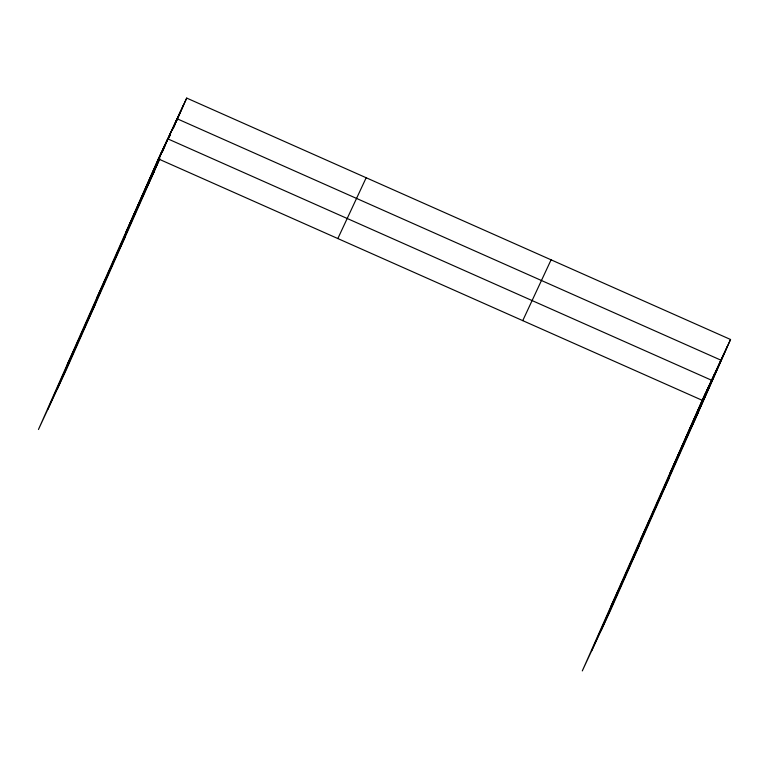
<?xml version="1.0" encoding="UTF-8"?>
<svg xmlns="http://www.w3.org/2000/svg" width="769" height="769" viewBox="0 0 769 769"><rect width="100%" height="100%" fill="white"/><g stroke="black" fill="none" stroke-linecap="round" stroke-linejoin="round"><path stroke-width="1.15" d="M730.55 339.494L702.212 400.303L582.287 670.924L610.624 610.115L730.55 339.494L186.713 98.076L158.376 158.885L38.45 429.506L66.788 368.697L159.817 158.76M128.836 225.884L161.49 152.195M131.951 219.194L164.604 145.504M47.803 409.444L167.729 138.824L711.565 380.232L591.64 650.853M138.189 205.813L159.798 157.049M160.759 154.886L170.843 132.133M57.156 389.374L159.308 158.847M162.192 152.349L165.075 145.841M165.316 144.947L177.072 118.753L720.918 360.171L600.993 630.791M147.638 185.55L159.644 158.452M168.286 138.949L169.728 135.7M172.121 130.278L180.292 111.861M150.849 178.658L159.491 159.154M169.093 137.478L170.535 134.229M172.938 128.808L183.503 104.969M173.746 127.337L175.188 124.088M176.149 121.915L186.713 98.076M672.673 467.292L705.327 393.613M675.797 460.602L708.451 386.922M682.026 447.231L714.68 373.542M691.475 426.958L724.129 353.279M694.686 420.066L727.339 346.386M125.722 232.574L154.06 171.766M96.923 297.555L125.26 236.756M67.249 364.516L95.587 303.707M337.841 238.553L366.179 177.745M522.747 320.635L551.085 259.826M669.559 473.983L697.896 413.174M640.76 538.973L669.097 478.164M611.086 605.934L639.424 545.125M158.376 158.885L702.212 400.303"/></g></svg>
